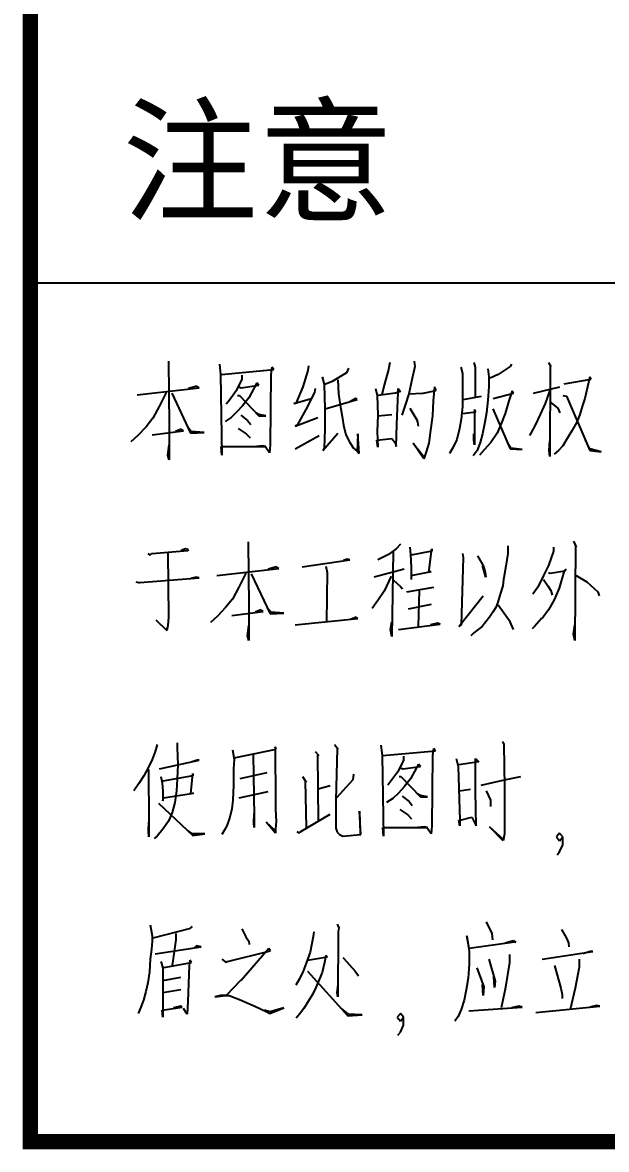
# Model space of a CAD drawing. Extents: x 2506385 to 2810062, y -487803 to -193521.
# Drawn here: x 2624337 to 2626214, y -355164 to -351540 of the extents above; entities that cross this region are included whole.
import ezdxf

# ---------------------------------------------------------------- set-up
doc = ezdxf.new("R2010")
doc.units = 0
doc.header["$LTSCALE"] = 1000
doc.header["$MEASUREMENT"] = 0
doc.layers.add('PUB_TITLE', color=4, linetype='Continuous')
doc.styles.add('图签2', font='simhei.ttf', dxfattribs={"height": 1000})

# ---------------------------------------------------------------- blocks, each defined once
blk = doc.blocks.new('EWW')
at = {"layer": 'PUB_TITLE'}
for p, q in [((-165269.8, 286116.5), (-158269.8, 286116.5)), ((-164825.1, 285865.1), (-164823.1, 285658.5)), ((-164661.9, 285855), (-164657.8, 285822.2)), ((-164655.8, 285822.2), (-164486.5, 285837.4)), ((-164492.6, 285844.9), (-164496.6, 285822.2)), ((-164486.5, 285837.4), (-164492.6, 285844.9)), ((-164377.7, 285834.8), (-164393.8, 285781.9)), ((-164375.6, 285850), (-164377.7, 285834.8)), ((-164246.6, 285842.4), (-164252.7, 285827.3)), ((-164117.6, 285837.4), (-164131.7, 285787)), ((-164113.6, 285860), (-164117.6, 285837.4)), ((-164033, 285847.4), (-164043, 285804.6)), ((-164035, 285865.1), (-164033, 285847.4)), ((-163885.8, 285844.9), (-163879.8, 285824.8)), ((-163843.5, 285860), (-163839.4, 285844.9)), ((-163839.4, 285844.9), (-163839.4, 285749.2)), ((-163799.1, 285839.9), (-163795.1, 285814.7)), ((-163726.6, 285847.4), (-163764.9, 285822.2)), ((-163722.5, 285855), (-163726.6, 285847.4)), ((-163603.6, 285860), (-163595.5, 285847.4)), ((-163597.6, 285850), (-163599.6, 285557.7)), ((-163595.5, 285847.4), (-163597.6, 285850)), ((-164657.8, 285822.2), (-164653.8, 285562.7)), ((-164589.3, 285807.1), (-164607.4, 285769.3)), ((-164589.3, 285819.7), (-164589.3, 285807.1)), ((-164496.6, 285822.2), (-164498.6, 285595.5)), ((-164331.3, 285814.7), (-164325.2, 285789.5)), ((-164299, 285799.6), (-164323.2, 285789.5)), ((-164252.7, 285827.3), (-164299, 285799.6)), ((-164280.9, 285804.6), (-164278.9, 285759.2)), ((-164043, 285804.6), (-164053.1, 285759.2)), ((-163879.8, 285824.8), (-163879.8, 285764.3)), ((-163795.1, 285814.7), (-163795.1, 285781.9)), ((-163764.9, 285822.2), (-163791.1, 285809.6)), ((-163553.2, 285792), (-163466.5, 285807.1)), ((-163470.6, 285814.7), (-163478.6, 285781.9)), ((-163466.5, 285807.1), (-163470.6, 285814.7)), ((-164925.9, 285756.7), (-164726.4, 285779.4)), ((-164833.2, 285764.3), (-164855.4, 285718.9)), ((-164815.1, 285761.8), (-164754.6, 285633.3)), ((-164734.4, 285784.4), (-164760.6, 285776.9)), ((-164726.4, 285779.4), (-164734.4, 285784.4)), ((-164607.4, 285769.3), (-164629.6, 285739.1)), ((-164599.4, 285781.9), (-164591.3, 285779.4)), ((-164591.3, 285779.4), (-164534.9, 285787)), ((-164540.9, 285794.5), (-164567.1, 285746.6)), ((-164534.9, 285787), (-164540.9, 285794.5)), ((-164393.8, 285781.9), (-164416, 285729)), ((-164355.5, 285764.3), (-164383.7, 285708.9)), ((-164353.5, 285776.9), (-164355.5, 285764.3)), ((-164325.2, 285789.5), (-164323.2, 285711.4)), ((-164278.9, 285759.2), (-164272.8, 285716.4)), ((-164160, 285776.9), (-164153.9, 285754.2)), ((-164095.4, 285761.8), (-164151.9, 285754.2)), ((-164131.7, 285787), (-164139.8, 285756.7)), ((-164079.3, 285766.8), (-164095.4, 285761.8)), ((-164091.4, 285661), (-164087.4, 285764.3)), ((-164087.4, 285776.9), (-164079.3, 285766.8)), ((-164087.4, 285764.3), (-164087.4, 285776.9)), ((-164053.1, 285759.2), (-164063.2, 285726.5)), ((-164053.1, 285759.2), (-164008.8, 285761.8)), ((-164008.8, 285761.8), (-164006.8, 285761.8)), ((-164006.8, 285761.8), (-163970.5, 285769.3)), ((-163970.5, 285781.9), (-163974.5, 285736.6)), ((-163964.4, 285771.8), (-163970.5, 285781.9)), ((-163970.5, 285769.3), (-163964.4, 285771.8)), ((-163879.8, 285764.3), (-163879.8, 285718.9)), ((-163795.1, 285781.9), (-163799.1, 285739.1)), ((-163781, 285744.1), (-163716.5, 285761.8)), ((-163720.5, 285769.3), (-163730.6, 285736.6)), ((-163716.5, 285761.8), (-163720.5, 285769.3)), ((-163652, 285761.8), (-163567.3, 285781.9)), ((-163599.6, 285771.8), (-163613.7, 285729)), ((-163478.6, 285781.9), (-163486.7, 285744.1)), ((-164629.6, 285739.1), (-164639.7, 285726.5)), ((-164603.4, 285754.2), (-164597.4, 285754.2)), ((-164597.4, 285754.2), (-164534.9, 285688.7)), ((-164567.1, 285746.6), (-164587.3, 285721.5)), ((-164422, 285729), (-164365.6, 285744.1)), ((-164416, 285729), (-164422, 285729)), ((-164321.2, 285711.4), (-164218.4, 285741.6)), ((-164224.5, 285744.1), (-164242.6, 285734.1)), ((-164218.4, 285741.6), (-164224.5, 285744.1)), ((-164153.9, 285754.2), (-164151.9, 285691.2)), ((-164063.2, 285726.5), (-164071.3, 285703.8)), ((-163974.5, 285736.6), (-163976.5, 285688.7)), ((-163877.7, 285741.6), (-163819.3, 285751.7)), ((-163799.1, 285739.1), (-163803.2, 285698.8)), ((-163730.6, 285736.6), (-163742.7, 285696.3)), ((-163613.7, 285729), (-163629.8, 285693.7)), ((-163599.6, 285734.1), (-163573.4, 285713.9)), ((-163557.2, 285754.2), (-163545.1, 285751.7)), ((-163545.1, 285751.7), (-163470.6, 285577.8)), ((-163486.7, 285744.1), (-163494.8, 285718.9)), ((-164855.4, 285718.9), (-164875.5, 285681.1)), ((-164605.4, 285701.3), (-164623.6, 285683.7)), ((-164587.3, 285721.5), (-164605.4, 285701.3)), ((-164593.3, 285691.2), (-164571.2, 285673.6)), ((-164534.9, 285693.7), (-164545, 285698.8)), ((-164512.7, 285688.7), (-164534.9, 285693.7)), ((-164534.9, 285688.7), (-164512.7, 285688.7)), ((-164383.7, 285708.9), (-164411.9, 285658.5)), ((-164323.2, 285711.4), (-164323.2, 285645.9)), ((-164272.8, 285716.4), (-164270.8, 285711.4)), ((-164270.8, 285711.4), (-164266.8, 285686.2)), ((-164266.8, 285686.2), (-164262.8, 285658.5)), ((-164151.9, 285691.2), (-164153.9, 285638.3)), ((-164151.9, 285688.7), (-164107.5, 285693.7)), ((-164071.3, 285703.8), (-164075.3, 285691.2)), ((-164049.1, 285713.9), (-164026.9, 285676.1)), ((-163976.5, 285688.7), (-163982.6, 285643.3)), ((-163879.8, 285718.9), (-163883.8, 285678.6)), ((-163879.8, 285696.3), (-163837.4, 285701.3)), ((-163841.5, 285708.9), (-163841.5, 285595.5)), ((-163837.4, 285701.3), (-163841.5, 285708.9)), ((-163803.2, 285698.8), (-163809.2, 285663.5)), ((-163783, 285711.4), (-163726.6, 285582.9)), ((-163742.7, 285696.3), (-163754.8, 285666)), ((-163629.8, 285693.7), (-163645.9, 285658.5)), ((-163573.4, 285713.9), (-163567.3, 285698.8)), ((-163502.8, 285693.7), (-163512.9, 285668.5)), ((-163494.8, 285718.9), (-163502.8, 285693.7)), ((-164897.7, 285653.4), (-164923.9, 285625.7)), ((-164875.5, 285681.1), (-164897.7, 285653.4)), ((-164823.1, 285658.5), (-164823.1, 285547.6)), ((-164752.6, 285638.3), (-164764.7, 285653.4)), ((-164623.6, 285683.7), (-164643.7, 285671.1)), ((-164571.2, 285673.6), (-164561.1, 285661)), ((-164418, 285655.9), (-164345.4, 285683.7)), ((-164411.9, 285658.5), (-164418, 285655.9)), ((-164262.8, 285658.5), (-164254.7, 285628.2)), ((-164093.4, 285590.4), (-164091.4, 285661)), ((-164026.9, 285676.1), (-164024.9, 285668.5)), ((-164024.9, 285668.5), (-164022.9, 285655.9)), ((-163883.8, 285678.6), (-163889.8, 285648.4)), ((-163809.2, 285663.5), (-163815.3, 285630.7)), ((-163754.8, 285666), (-163768.9, 285633.3)), ((-163645.9, 285658.5), (-163660, 285633.3)), ((-163512.9, 285668.5), (-163529, 285640.8)), ((-164923.9, 285625.7), (-164946.1, 285605.5)), ((-164877.6, 285628.2), (-164776.8, 285640.8)), ((-164784.8, 285645.9), (-164803, 285638.3)), ((-164776.8, 285640.8), (-164784.8, 285645.9)), ((-164754.6, 285633.3), (-164710.3, 285635.8)), ((-164710.3, 285635.8), (-164752.6, 285638.3)), ((-164601.4, 285648.4), (-164575.2, 285630.7)), ((-164575.2, 285630.7), (-164563.1, 285618.1)), ((-164418, 285582.9), (-164341.4, 285625.7)), ((-164329.3, 285577.8), (-164280.9, 285633.3)), ((-164323.2, 285645.9), (-164325.2, 285585.4)), ((-164254.7, 285628.2), (-164242.6, 285603)), ((-164216.4, 285630.7), (-164218.4, 285572.8)), ((-164212.4, 285567.8), (-164216.4, 285630.7)), ((-164155.9, 285610.6), (-164107.5, 285615.6)), ((-164153.9, 285638.3), (-164151.9, 285587.9)), ((-164107.5, 285615.6), (-164095.4, 285600.5)), ((-163982.6, 285643.3), (-163988.6, 285600.5)), ((-163889.8, 285648.4), (-163897.9, 285613.1)), ((-163843.5, 285610.6), (-163843.5, 285630.7)), ((-163815.3, 285630.7), (-163823.3, 285603)), ((-163768.9, 285633.3), (-163789.1, 285603)), ((-163660, 285633.3), (-163664.1, 285625.7)), ((-163543.1, 285615.6), (-163557.2, 285592.9)), ((-163529, 285640.8), (-163543.1, 285615.6)), ((-164827.2, 285562.7), (-164823.1, 285595.5)), ((-164655.8, 285590.4), (-164512.7, 285590.4)), ((-164653.8, 285562.7), (-164655.8, 285590.4)), ((-164522.8, 285592.9), (-164542.9, 285590.4)), ((-164512.7, 285590.4), (-164522.8, 285592.9)), ((-164500.6, 285570.3), (-164514.7, 285590.4)), ((-164498.6, 285595.5), (-164500.6, 285570.3)), ((-164325.2, 285585.4), (-164329.3, 285577.8)), ((-164242.6, 285603), (-164230.5, 285585.4)), ((-164230.5, 285585.4), (-164218.4, 285575.3)), ((-164151.9, 285587.9), (-164155.9, 285610.6)), ((-164095.4, 285600.5), (-164093.4, 285590.4)), ((-164039, 285600.5), (-164002.7, 285555.2)), ((-164004.7, 285550.1), (-164039, 285600.5)), ((-163988.6, 285600.5), (-163996.7, 285572.8)), ((-163910, 285587.9), (-163922.1, 285567.8)), ((-163897.9, 285613.1), (-163910, 285587.9)), ((-163833.4, 285577.8), (-163845.5, 285560.2)), ((-163841.5, 285595.5), (-163843.5, 285610.6)), ((-163823.3, 285603), (-163833.4, 285577.8)), ((-163809.2, 285580.3), (-163825.3, 285562.7)), ((-163789.1, 285603), (-163809.2, 285580.3)), ((-163724.6, 285585.4), (-163734.6, 285600.5)), ((-163726.6, 285582.9), (-163688.3, 285580.3)), ((-163688.3, 285580.3), (-163724.6, 285585.4)), ((-163601.6, 285577.8), (-163599.6, 285608.1)), ((-163599.6, 285557.7), (-163601.6, 285577.8)), ((-163571.4, 285577.8), (-163585.5, 285565.2)), ((-163557.2, 285592.9), (-163571.4, 285577.8)), ((-163470.6, 285582.9), (-163484.7, 285610.6)), ((-163434.3, 285572.8), (-163470.6, 285582.9)), ((-163470.6, 285577.8), (-163434.3, 285572.8)), ((-164823.1, 285547.6), (-164827.2, 285562.7)), ((-164218.4, 285575.3), (-164212.4, 285567.8)), ((-163996.7, 285572.8), (-164004.7, 285550.1)), ((-164877.6, 285245.9), (-164762.7, 285256)), ((-164770.7, 285261.1), (-164784.8, 285256)), ((-164760.6, 285258.5), (-164770.7, 285261.1)), ((-164762.7, 285256), (-164760.6, 285258.5)), ((-164569.1, 285283.7), (-164567.1, 285077.1)), ((-164093.4, 285261.1), (-164117.6, 285243.4)), ((-164103.5, 285251), (-164107.5, 284978.8)), ((-164079.3, 285276.2), (-164093.4, 285261.1)), ((-164049.1, 285266.1), (-164047.1, 285243.4)), ((-163978.5, 285253.5), (-164045.1, 285240.9)), ((-163988.6, 285185.5), (-163978.5, 285261.1)), ((-163978.5, 285261.1), (-163978.5, 285253.5)), ((-163734.6, 285271.1), (-163734.6, 285251)), ((-163734.6, 285251), (-163734.6, 285245.9)), ((-163587.5, 285253.5), (-163603.6, 285208.1)), ((-163587.5, 285266.1), (-163587.5, 285253.5)), ((-163523, 285286.2), (-163514.9, 285266.1)), ((-163516.9, 285273.7), (-163518.9, 284966.2)), ((-163514.9, 285266.1), (-163516.9, 285273.7)), ((-164891.7, 285245.9), (-164885.6, 285240.9)), ((-164885.6, 285240.9), (-164879.6, 285245.9)), ((-164879.6, 285245.9), (-164877.6, 285245.9)), ((-164827.2, 285248.5), (-164825.1, 285041.8)), ((-164395.8, 285203.1), (-164242.6, 285225.8)), ((-164250.7, 285228.3), (-164262.8, 285223.3)), ((-164242.6, 285225.8), (-164250.7, 285228.3)), ((-164141.8, 285230.8), (-164151.9, 285225.8)), ((-164117.6, 285243.4), (-164141.8, 285230.8)), ((-164047.1, 285243.4), (-164045.1, 285200.6)), ((-163877.7, 285233.3), (-163883.8, 285016.6)), ((-163879.8, 285245.9), (-163877.7, 285233.3)), ((-163831.4, 285238.4), (-163811.2, 285203.1)), ((-163734.6, 285245.9), (-163740.7, 285205.6)), ((-164669.9, 285175.4), (-164470.4, 285198.1)), ((-164577.2, 285182.9), (-164599.4, 285137.6)), ((-164559.1, 285180.4), (-164498.6, 285051.9)), ((-164478.4, 285203.1), (-164504.6, 285195.5)), ((-164470.4, 285198.1), (-164478.4, 285203.1)), ((-164319.2, 285205.6), (-164315.2, 285185.5)), ((-164315.2, 285185.5), (-164317.2, 285026.7)), ((-164067.2, 285195.5), (-164164, 285170.3)), ((-164045.1, 285200.6), (-164045.1, 285162.8)), ((-164045.1, 285175.4), (-163980.6, 285188)), ((-163980.6, 285188), (-163988.6, 285185.5)), ((-163805.2, 285170.3), (-163815.3, 285208.1)), ((-163811.2, 285203.1), (-163807.2, 285185.5)), ((-163807.2, 285185.5), (-163805.2, 285170.3)), ((-163740.7, 285205.6), (-163746.7, 285167.8)), ((-163603.6, 285208.1), (-163619.7, 285175.4)), ((-163603.6, 285185.5), (-163597.6, 285182.9)), ((-163597.6, 285182.9), (-163551.2, 285190.5)), ((-163553.2, 285190.5), (-163569.3, 285135.1)), ((-163547.2, 285195.5), (-163553.2, 285190.5)), ((-163551.2, 285190.5), (-163547.2, 285195.5)), ((-164930, 285155.2), (-164921.9, 285152.7)), ((-164921.9, 285152.7), (-164917.9, 285152.7)), ((-164917.9, 285152.7), (-164726.4, 285167.8)), ((-164736.5, 285170.3), (-164754.6, 285165.3)), ((-164726.4, 285167.8), (-164736.5, 285170.3)), ((-164109.6, 285172.9), (-164131.7, 285125)), ((-164101.5, 285160.3), (-164079.3, 285140.1)), ((-163750.8, 285142.6), (-163758.8, 285114.9)), ((-163748.7, 285162.8), (-163750.8, 285142.6)), ((-163746.7, 285167.8), (-163748.7, 285162.8)), ((-163619.7, 285175.4), (-163637.9, 285137.6)), ((-163619.7, 285162.8), (-163605.6, 285142.6)), ((-163605.6, 285142.6), (-163595.5, 285127.5)), ((-163514.9, 285175.4), (-163480.6, 285155.2)), ((-163480.6, 285155.2), (-163444.4, 285122.5)), ((-164599.4, 285137.6), (-164619.5, 285099.8)), ((-164131.7, 285125), (-164151.9, 285094.8)), ((-164079.3, 285140.1), (-164073.3, 285132.5)), ((-164059.2, 285122.5), (-163972.5, 285137.6)), ((-164018.9, 285127.5), (-164022.9, 285011.6)), ((-163891.9, 285011.6), (-163813.2, 285109.9)), ((-163758.8, 285114.9), (-163766.9, 285089.7)), ((-163637.9, 285137.6), (-163654, 285114.9)), ((-163595.5, 285127.5), (-163591.5, 285112.4)), ((-163569.3, 285135.1), (-163585.5, 285097.3)), ((-163444.4, 285122.5), (-163440.3, 285109.9)), ((-164641.7, 285072.1), (-164667.9, 285044.4)), ((-164619.5, 285099.8), (-164641.7, 285072.1)), ((-164567.1, 285077.1), (-164567.1, 284966.2)), ((-164496.6, 285057), (-164508.7, 285072.1)), ((-164151.9, 285094.8), (-164170, 285069.6)), ((-163980.6, 285082.2), (-164055.1, 285067)), ((-163772.9, 285072.1), (-163783, 285057)), ((-163766.9, 285089.7), (-163772.9, 285072.1)), ((-163726.6, 285026.7), (-163764.9, 285079.6)), ((-163585.5, 285097.3), (-163603.6, 285064.5)), ((-164825.1, 285041.8), (-164827.2, 285014.1)), ((-164667.9, 285044.4), (-164690.1, 285024.2)), ((-164621.6, 285046.9), (-164520.8, 285059.5)), ((-164528.8, 285064.5), (-164547, 285057)), ((-164520.8, 285059.5), (-164528.8, 285064.5)), ((-164498.6, 285051.9), (-164454.3, 285054.4)), ((-164454.3, 285054.4), (-164496.6, 285057)), ((-164418, 285016.6), (-164216.4, 285036.8)), ((-164222.4, 285041.8), (-164240.6, 285034.3)), ((-164216.4, 285036.8), (-164222.4, 285041.8)), ((-163793.1, 285041.8), (-163805.2, 285026.7)), ((-163783, 285057), (-163793.1, 285041.8)), ((-163625.8, 285036.8), (-163648, 285011.6)), ((-163623.8, 285036.8), (-163625.8, 285036.8)), ((-163603.6, 285064.5), (-163623.8, 285036.8)), ((-164865.5, 285031.8), (-164831.2, 284999)), ((-164831.2, 284999), (-164865.5, 285031.8)), ((-164827.2, 285014.1), (-164831.2, 284999)), ((-164831.2, 284999), (-164829.2, 285006.6)), ((-164571.2, 284981.4), (-164567.1, 285014.1)), ((-164111.6, 285001.5), (-164107.5, 285026.7)), ((-164107.5, 284978.8), (-164111.6, 285001.5)), ((-164085.4, 285001.5), (-163952.3, 285019.2)), ((-163960.4, 285021.7), (-163982.6, 285016.6)), ((-163952.3, 285019.2), (-163960.4, 285021.7)), ((-163883.8, 285016.6), (-163891.9, 285011.6)), ((-163829.4, 285001.5), (-163843.5, 284991.4)), ((-163817.3, 285011.6), (-163829.4, 285001.5)), ((-163805.2, 285026.7), (-163817.3, 285011.6)), ((-163716.5, 285001.5), (-163726.6, 285026.7)), ((-163648, 285011.6), (-163656, 285004)), ((-163523, 284986.4), (-163518.9, 285016.6)), ((-164567.1, 284966.2), (-164571.2, 284981.4)), ((-163843.5, 284991.4), (-163853.6, 284981.4)), ((-163518.9, 284966.2), (-163523, 284986.4)), ((-164797.4, 284637.1), (-164797.4, 284621.9)), ((-163751.2, 284642.1), (-163747.2, 284632)), ((-164868, 284609.3), (-164878, 284584.1)), ((-164861.9, 284632), (-164868, 284609.3)), ((-164797.4, 284621.9), (-164795.4, 284566.5)), ((-164620, 284614.4), (-164614, 284584.1)), ((-164614, 284589.2), (-164478.9, 284616.9)), ((-164553.5, 284599.3), (-164549.5, 284400.2)), ((-164482.9, 284624.5), (-164482.9, 284586.7)), ((-164478.9, 284616.9), (-164482.9, 284624.5)), ((-164353.9, 284609.3), (-164341.8, 284596.7)), ((-164345.9, 284599.3), (-164343.9, 284385.1)), ((-164341.8, 284596.7), (-164345.9, 284599.3)), ((-164291.4, 284632), (-164279.4, 284616.9)), ((-164283.4, 284619.4), (-164287.4, 284453.1)), ((-164279.4, 284616.9), (-164283.4, 284619.4)), ((-164142.3, 284629.5), (-164138.3, 284596.7)), ((-164136.2, 284596.7), (-163966.9, 284611.9)), ((-163973, 284619.4), (-163977, 284596.7)), ((-163966.9, 284611.9), (-163973, 284619.4)), ((-163747.2, 284632), (-163745.2, 284493.4)), ((-164878, 284584.1), (-164890.1, 284558.9)), ((-164853.8, 284553.9), (-164726.8, 284581.6)), ((-164795.4, 284566.5), (-164797.4, 284521.2)), ((-164732.9, 284581.6), (-164749, 284576.6)), ((-164726.8, 284581.6), (-164732.9, 284581.6)), ((-164614, 284584.1), (-164616, 284553.9)), ((-164482.9, 284586.7), (-164480.9, 284483.4)), ((-164138.3, 284596.7), (-164134.2, 284337.2)), ((-164069.7, 284581.6), (-164087.9, 284543.8)), ((-164069.7, 284594.2), (-164069.7, 284581.6)), ((-164021.3, 284569), (-164047.5, 284521.2)), ((-164015.3, 284561.5), (-164021.3, 284569)), ((-163977, 284596.7), (-163979, 284370)), ((-163900.4, 284586.7), (-163894.3, 284561.5)), ((-163827.8, 284576.6), (-163892.3, 284566.5)), ((-163837.9, 284586.7), (-163827.8, 284576.6)), ((-163837.9, 284480.8), (-163837.9, 284586.7)), ((-164904.2, 284531.2), (-164920.4, 284506)), ((-164890.1, 284558.9), (-164904.2, 284531.2)), ((-164890.1, 284551.4), (-164888.1, 284382.6)), ((-164849.8, 284528.7), (-164845.8, 284508.6)), ((-164747, 284531.2), (-164843.8, 284513.6)), ((-164753.1, 284473.3), (-164747, 284538.8)), ((-164747, 284538.8), (-164747, 284531.2)), ((-164616, 284553.9), (-164616, 284501)), ((-164509.1, 284541.3), (-164595.8, 284521.2)), ((-164394.3, 284528.7), (-164382.2, 284511.1)), ((-164231, 284536.3), (-164233, 284518.6)), ((-164087.9, 284543.8), (-164110, 284513.6)), ((-164083.8, 284528.7), (-164077.8, 284528.7)), ((-164079.8, 284556.4), (-164071.7, 284553.9)), ((-164077.8, 284528.7), (-164015.3, 284463.2)), ((-164071.7, 284553.9), (-164015.3, 284561.5)), ((-163894.3, 284561.5), (-163888.3, 284387.6)), ((-163745.2, 284518.6), (-163692.8, 284528.7)), ((-164920.4, 284506), (-164936.5, 284483.4)), ((-164845.8, 284508.6), (-164843.8, 284480.8)), ((-164797.4, 284521.2), (-164799.4, 284483.4)), ((-164616, 284501), (-164618, 284453.1)), ((-164386.2, 284513.6), (-164382.2, 284364.9)), ((-164382.2, 284511.1), (-164386.2, 284513.6)), ((-164305.6, 284498.5), (-164343.9, 284488.4)), ((-164233, 284518.6), (-164285.4, 284460.7)), ((-164110, 284513.6), (-164120.1, 284501)), ((-164067.7, 284496), (-164085.8, 284475.8)), ((-164047.5, 284521.2), (-164067.7, 284496)), ((-163819.8, 284501), (-163745.2, 284518.6)), ((-163745.2, 284493.4), (-163745.2, 284407.8)), ((-164843.8, 284480.8), (-164843.8, 284450.6)), ((-164843.8, 284450.6), (-164841.7, 284460.7)), ((-164841.7, 284460.7), (-164745, 284475.8)), ((-164799.4, 284483.4), (-164805.5, 284445.6)), ((-164745, 284475.8), (-164753.1, 284473.3)), ((-164597.8, 284460.7), (-164505.1, 284480.8)), ((-164480.9, 284483.4), (-164480.9, 284430.4)), ((-164104, 284458.2), (-164124.1, 284445.6)), ((-164085.8, 284475.8), (-164104, 284458.2)), ((-164073.7, 284465.7), (-164051.6, 284448.1)), ((-164015.3, 284468.2), (-164025.4, 284473.3)), ((-163993.1, 284463.2), (-164015.3, 284468.2)), ((-164015.3, 284463.2), (-163993.1, 284463.2)), ((-163890.3, 284483.4), (-163854, 284488.4)), ((-163835.9, 284370), (-163837.9, 284480.8)), ((-163803.6, 284483.4), (-163789.5, 284453.1)), ((-164857.9, 284443), (-164747, 284339.7)), ((-164805.5, 284445.6), (-164813.5, 284412.8)), ((-164622, 284425.4), (-164628.1, 284397.7)), ((-164618, 284453.1), (-164622, 284425.4)), ((-164480.9, 284430.4), (-164480.9, 284422.9)), ((-164480.9, 284422.9), (-164478.9, 284385.1)), ((-164287.4, 284453.1), (-164287.4, 284382.6)), ((-164210.8, 284417.8), (-164208.8, 284344.8)), ((-164206.8, 284342.3), (-164210.8, 284417.8)), ((-164081.8, 284422.9), (-164055.6, 284405.2)), ((-164051.6, 284448.1), (-164041.5, 284435.5)), ((-163789.5, 284453.1), (-163789.5, 284433)), ((-164890.1, 284354.9), (-164888.1, 284382.6)), ((-164888.1, 284382.6), (-164888.1, 284334.7)), ((-164825.6, 284385.1), (-164843.8, 284359.9)), ((-164813.5, 284412.8), (-164825.6, 284385.1)), ((-164628.1, 284397.7), (-164638.2, 284370)), ((-164551.5, 284380), (-164549.5, 284410.3)), ((-164549.5, 284400.2), (-164549.5, 284364.9)), ((-164511.2, 284382.6), (-164482.9, 284354.9)), ((-164480.9, 284347.3), (-164511.2, 284382.6)), ((-164478.9, 284385.1), (-164480.9, 284359.9)), ((-164400.3, 284352.3), (-164305.6, 284407.8)), ((-164287.4, 284382.6), (-164287.4, 284362.4)), ((-164055.6, 284405.2), (-164043.5, 284392.6)), ((-163892.3, 284387.6), (-163850, 284397.7)), ((-163888.3, 284370), (-163892.3, 284387.6)), ((-163888.3, 284387.6), (-163888.3, 284370)), ((-163850, 284397.7), (-163835.9, 284370)), ((-163745.2, 284407.8), (-163745.2, 284344.8)), ((-164888.1, 284334.7), (-164890.1, 284354.9)), ((-164843.8, 284359.9), (-164861.9, 284337.2)), ((-164751, 284347.3), (-164763.1, 284354.9)), ((-164749, 284344.8), (-164751, 284347.3)), ((-164646.2, 284354.9), (-164654.3, 284342.3)), ((-164638.2, 284370), (-164646.2, 284354.9)), ((-164549.5, 284364.9), (-164551.5, 284380)), ((-164480.9, 284359.9), (-164480.9, 284347.3)), ((-164412.4, 284352.3), (-164406.3, 284347.3)), ((-164406.3, 284347.3), (-164400.3, 284352.3)), ((-164287.4, 284362.4), (-164283.4, 284349.8)), ((-164283.4, 284349.8), (-164275.3, 284342.3)), ((-164136.2, 284364.9), (-163993.1, 284364.9)), ((-164134.2, 284337.2), (-164136.2, 284364.9)), ((-164003.2, 284367.5), (-164023.4, 284364.9)), ((-163993.1, 284364.9), (-164003.2, 284367.5)), ((-163981, 284344.8), (-163995.1, 284364.9)), ((-163979, 284370), (-163981, 284344.8)), ((-163793.6, 284367.5), (-163749.2, 284327.1)), ((-163749.2, 284322.1), (-163793.6, 284367.5)), ((-163567.8, 284347.3), (-163577.9, 284334.7)), ((-163557.7, 284334.7), (-163567.8, 284347.3)), ((-164861.9, 284337.2), (-164872, 284329.7)), ((-164708.7, 284344.8), (-164749, 284344.8)), ((-164747, 284339.7), (-164708.7, 284344.8)), ((-164275.3, 284342.3), (-164265.2, 284337.2)), ((-164265.2, 284337.2), (-164206.8, 284342.3)), ((-163745.2, 284344.8), (-163749.2, 284322.1)), ((-163577.9, 284334.7), (-163567.8, 284322.1)), ((-163567.8, 284322.1), (-163557.7, 284334.7)), ((-163567.8, 284286.8), (-163557.7, 284309.5)), ((-163557.7, 284309.5), (-163557.7, 284334.7)), ((-163575.9, 284276.7), (-163567.8, 284286.8)), ((-163803.6, 284062.1), (-163785.5, 284024.3)), ((-164884.1, 284052), (-164878, 284016.7)), ((-164759.1, 284039.4), (-164876, 284009.2)), ((-164801.4, 284024.3), (-164801.4, 284004.1)), ((-164749, 284047), (-164759.1, 284039.4)), ((-164589.8, 284039.4), (-164575.7, 284011.7)), ((-164358, 284029.3), (-164360, 284014.2)), ((-164283.4, 284054.5), (-164277.3, 284041.9)), ((-164279.4, 284029.3), (-164281.4, 283820.2)), ((-164277.3, 284041.9), (-164279.4, 284029.3)), ((-163785.5, 284024.3), (-163783.5, 284004.1)), ((-163561.7, 284036.9), (-163545.6, 284009.2)), ((-164878, 283999.1), (-164880, 283973.9)), ((-164878, 284016.7), (-164878, 283999.1)), ((-164801.4, 284004.1), (-164813.5, 283921)), ((-164734.9, 283984), (-164745, 283976.4)), ((-164720.8, 283981.5), (-164734.9, 283984)), ((-164575.7, 284011.7), (-164567.6, 283999.1)), ((-164567.6, 283999.1), (-164565.6, 283989)), ((-164360, 284014.2), (-164370.1, 283963.8)), ((-163866.1, 284016.7), (-163858.1, 283966.3)), ((-163858.1, 283976.4), (-163866.1, 284016.7)), ((-163712.9, 283996.6), (-163858.1, 283976.4)), ((-163743.2, 283994.1), (-163717, 284001.6)), ((-163717, 284001.6), (-163708.9, 283996.6)), ((-163708.9, 283996.6), (-163712.9, 283996.6)), ((-163545.6, 284009.2), (-163539.6, 283994.1)), ((-163539.6, 283994.1), (-163537.6, 283981.5)), ((-164880, 283973.9), (-164884.1, 283941.2)), ((-164868, 283958.8), (-164720.8, 283981.5)), ((-164636.1, 283933.6), (-164497.1, 283968.9)), ((-164503.1, 283976.4), (-164591.8, 283873.1)), ((-164497.1, 283968.9), (-164503.1, 283976.4)), ((-164370.1, 283963.8), (-164382.2, 283928.6)), ((-164378.1, 283938.6), (-164313.6, 283948.7)), ((-164319.7, 283953.7), (-164323.7, 283931.1)), ((-164313.6, 283948.7), (-164319.7, 283953.7)), ((-163858.1, 283966.3), (-163858.1, 283926)), ((-163729.1, 283956.3), (-163729.1, 283931.1)), ((-163624.2, 283941.2), (-163461, 283966.3)), ((-163469, 283966.3), (-163493.2, 283958.8)), ((-163461, 283966.3), (-163469, 283966.3)), ((-164884.1, 283941.2), (-164886.1, 283900.8)), ((-164849.8, 283933.6), (-164843.8, 283913.4)), ((-164845.8, 283913.4), (-164751, 283931.1)), ((-164843.8, 283913.4), (-164843.8, 283754.7)), ((-164759.1, 283921), (-164763.1, 283805.1)), ((-164757.1, 283938.6), (-164759.1, 283921)), ((-164751, 283931.1), (-164757.1, 283938.6)), ((-164654.3, 283941.2), (-164640.2, 283931.1)), ((-164640.2, 283931.1), (-164636.1, 283933.6)), ((-164382.2, 283928.6), (-164392.2, 283903.4)), ((-164323.7, 283931.1), (-164331.8, 283898.3)), ((-164265.2, 283946.2), (-164261.2, 283943.7)), ((-164261.2, 283943.7), (-164224.9, 283903.4)), ((-163858.1, 283926), (-163862.1, 283880.7)), ((-163833.9, 283913.4), (-163811.7, 283853)), ((-163795.6, 283941.2), (-163775.4, 283870.6)), ((-163729.1, 283931.1), (-163743.2, 283845.4)), ((-163583.9, 283921), (-163563.8, 283847.9)), ((-163505.3, 283916), (-163517.4, 283847.9)), ((-163505.3, 283941.2), (-163505.3, 283916)), ((-164886.1, 283900.8), (-164892.1, 283865.6)), ((-164843.8, 283873.1), (-164785.3, 283883.2)), ((-164404.3, 283878.2), (-164416.4, 283858)), ((-164392.2, 283903.4), (-164404.3, 283878.2)), ((-164378.1, 283903.4), (-164249.1, 283759.7)), ((-164339.8, 283878.2), (-164351.9, 283850.4)), ((-164331.8, 283898.3), (-164339.8, 283878.2)), ((-164224.9, 283903.4), (-164214.8, 283888.2)), ((-163862.1, 283880.7), (-163868.1, 283842.9)), ((-163777.4, 283850.4), (-163779.4, 283885.7)), ((-164898.2, 283837.8), (-164906.3, 283810.1)), ((-164892.1, 283865.6), (-164898.2, 283837.8)), ((-164785.3, 283842.9), (-164843.8, 283832.8)), ((-164593.8, 283873.1), (-164640.2, 283825.2)), ((-164591.8, 283873.1), (-164593.8, 283873.1)), ((-164351.9, 283850.4), (-164362, 283827.8)), ((-164283.4, 283832.8), (-164279.4, 283860.5)), ((-163868.1, 283842.9), (-163874.2, 283810.1)), ((-163813.7, 283825.2), (-163815.7, 283860.5)), ((-163811.7, 283853), (-163813.7, 283825.2)), ((-163775.4, 283870.6), (-163777.4, 283850.4)), ((-163743.2, 283845.4), (-163755.3, 283784.9)), ((-163563.8, 283847.9), (-163559.7, 283827.8)), ((-163517.4, 283847.9), (-163533.5, 283779.9)), ((-164906.3, 283810.1), (-164914.3, 283787.5)), ((-164763.1, 283805.1), (-164765.1, 283764.8)), ((-164658.3, 283825.2), (-164676.5, 283820.2)), ((-164676.5, 283820.2), (-164658.3, 283822.7)), ((-164658.3, 283822.7), (-164642.2, 283825.2)), ((-164640.2, 283825.2), (-164658.3, 283825.2)), ((-164642.2, 283825.2), (-164630.1, 283825.2)), ((-164630.1, 283825.2), (-164591.8, 283810.1)), ((-164591.8, 283810.1), (-164587.8, 283807.6)), ((-164587.8, 283807.6), (-164547.4, 283790)), ((-164378.1, 283802.6), (-164390.2, 283782.4)), ((-164362, 283827.8), (-164378.1, 283802.6)), ((-164281.4, 283820.2), (-164283.4, 283832.8)), ((-163874.2, 283810.1), (-163884.3, 283779.9)), ((-163559.7, 283827.8), (-163559.7, 283815.2)), ((-164914.3, 283787.5), (-164922.4, 283767.3)), ((-164845.8, 283777.4), (-164781.3, 283787.5)), ((-164843.8, 283754.7), (-164845.8, 283777.4)), ((-164787.3, 283790), (-164809.5, 283784.9)), ((-164781.3, 283787.5), (-164787.3, 283790)), ((-164765.1, 283764.8), (-164777.2, 283782.4)), ((-164547.4, 283790), (-164509.1, 283772.3)), ((-164499.1, 283772.3), (-164517.2, 283777.4)), ((-164509.1, 283772.3), (-164499.1, 283767.3)), ((-164454.7, 283784.9), (-164499.1, 283772.3)), ((-164499.1, 283767.3), (-164454.7, 283784.9)), ((-164390.2, 283782.4), (-164404.3, 283764.8)), ((-164247.1, 283764.8), (-164269.3, 283782.4)), ((-164079.8, 283767.3), (-164089.9, 283754.7)), ((-164069.7, 283754.7), (-164079.8, 283767.3)), ((-163884.3, 283779.9), (-163894.3, 283757.2)), ((-163860.1, 283774.9), (-163688.7, 283787.5)), ((-163698.8, 283790), (-163723, 283784.9)), ((-163688.7, 283787.5), (-163698.8, 283790)), ((-163644.4, 283769.8), (-163438.8, 283790)), ((-163448.9, 283792.5), (-163471, 283787.5)), ((-163438.8, 283790), (-163448.9, 283792.5)), ((-164404.3, 283764.8), (-164414.4, 283752.2)), ((-164249.1, 283759.7), (-164202.8, 283762.3)), ((-164204.8, 283762.3), (-164247.1, 283764.8)), ((-164202.8, 283762.3), (-164204.8, 283762.3)), ((-164089.9, 283754.7), (-164079.8, 283742.1)), ((-164079.8, 283742.1), (-164069.7, 283754.7)), ((-164079.8, 283706.8), (-164069.7, 283729.5)), ((-164069.7, 283729.5), (-164069.7, 283754.7)), ((-163894.3, 283757.2), (-163904.4, 283742.1)), ((-164087.9, 283696.7), (-164079.8, 283706.8))]:
    blk.add_line(p, q, dxfattribs=at)
at = {"layer": 'PUB_TITLE', "const_width": 50}
blk.add_lwpolyline([(-158269.8, 283354.6), (-158269.8, 293572.1), (-165269.8, 293572.1), (-165269.8, 283354.6)], close=True, dxfattribs=at)
at = {"layer": 'PUB_TITLE', "style": '图签2', "width": 1}
blk.add_text('注意', height=320, dxfattribs=at).set_placement((-164974.4, 286348.9))

msp = doc.modelspace()

# ---------------------------------------------------------------- block references
msp.add_blockref('EWW', (2789631.4, -638493.3))

doc.saveas('drawing.dxf')
